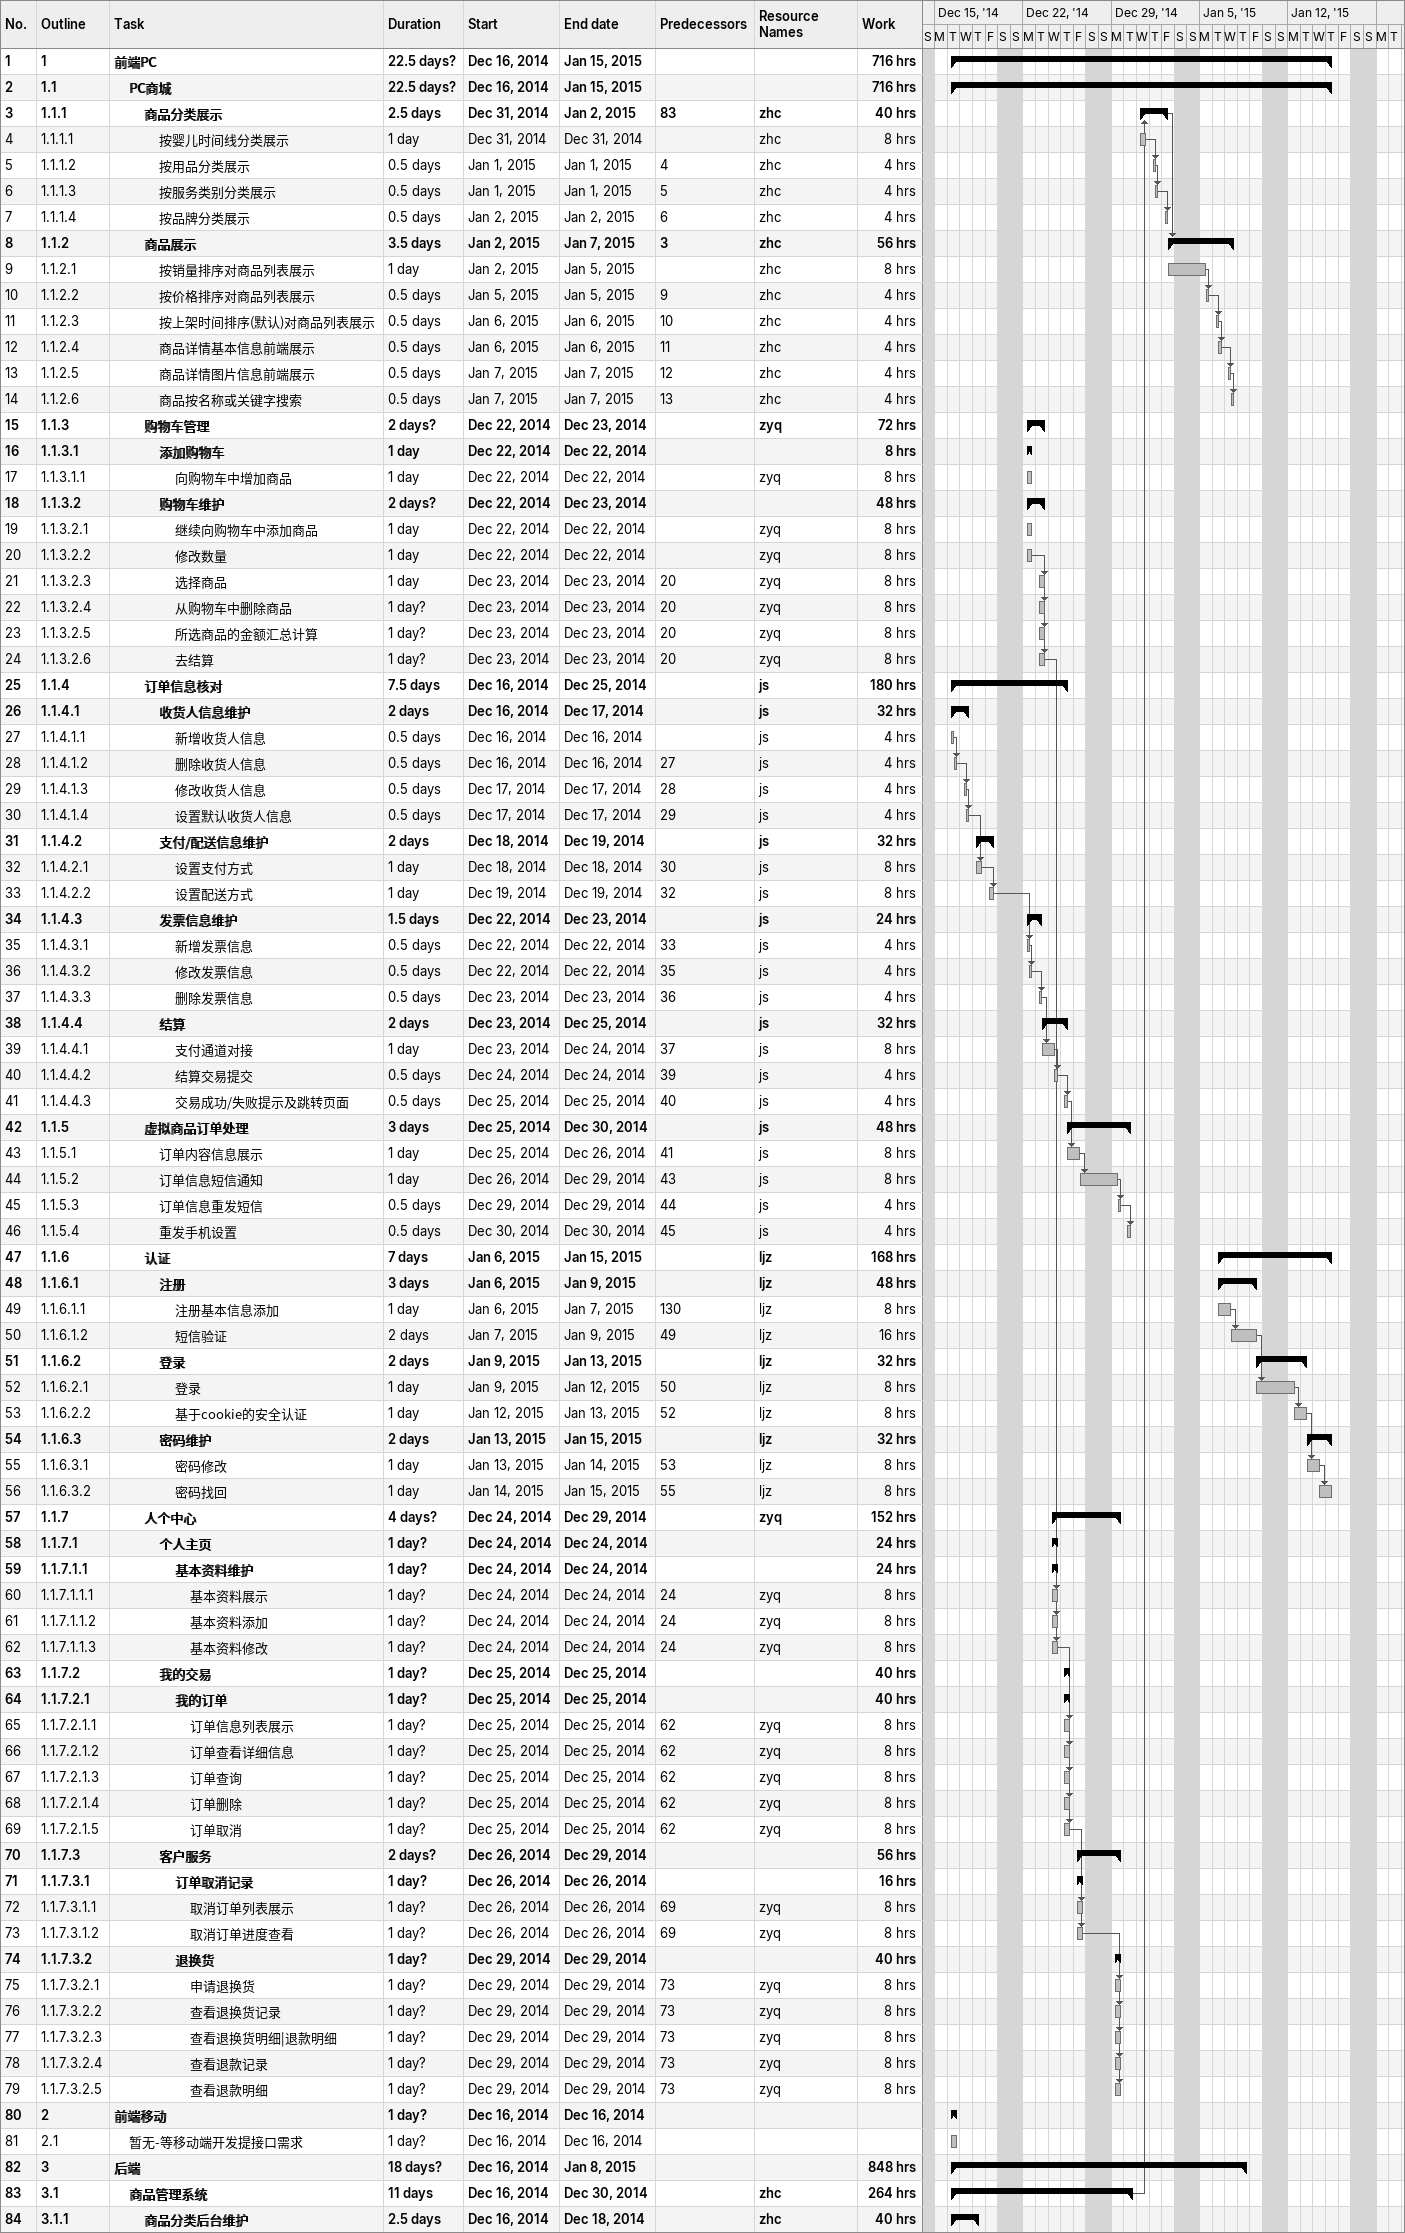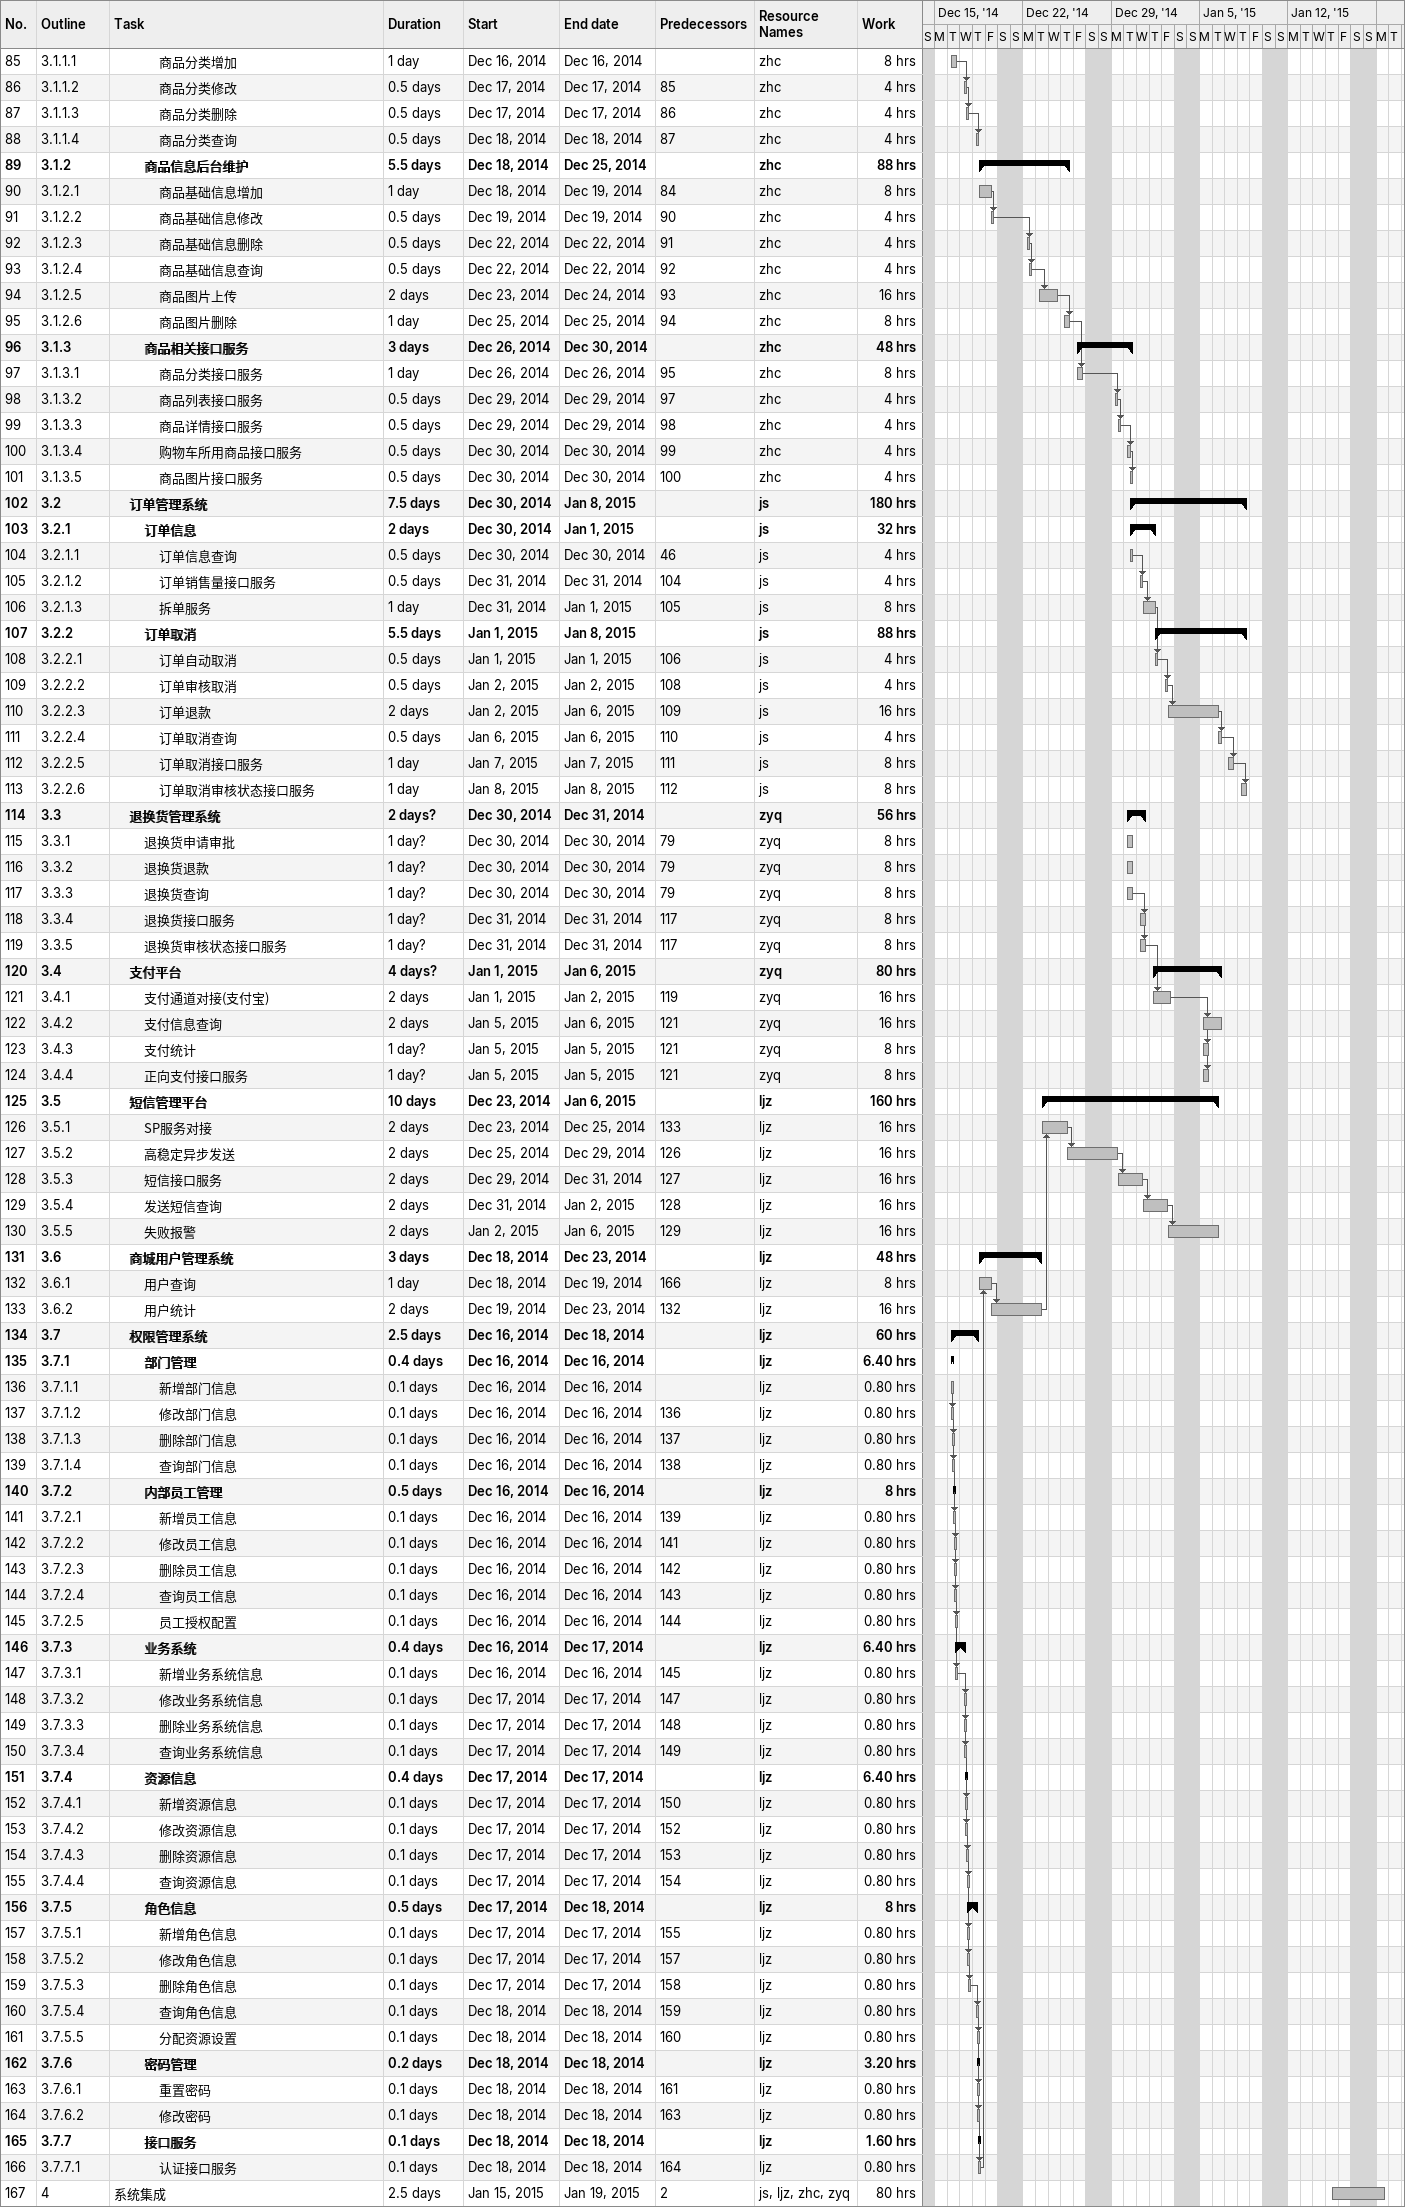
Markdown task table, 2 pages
| ID | WBS | Task | Duration | Start | Finish | Predecessors | Resources | Work (h) |
|---|---|---|---|---|---|---|---|---|
| 1 | 1 | **前端PC** | 22.5d? | 2014-12-16 | 2015-01-15 |  |  | 716 |
| 2 | 1.1 | **PC商城** | 22.5d? | 2014-12-16 | 2015-01-15 |  |  | 716 |
| 3 | 1.1.1 | **商品分类展示** | 2.5d | 2014-12-31 | 2015-01-02 | 83 | zhc | 40 |
| 4 | 1.1.1.1 | 按婴儿时间线分类展示 | 1d | 2014-12-31 | 2014-12-31 |  | zhc | 8 |
| 5 | 1.1.1.2 | 按用品分类展示 | 0.5d | 2015-01-01 | 2015-01-01 | 4 | zhc | 4 |
| 6 | 1.1.1.3 | 按服务类别分类展示 | 0.5d | 2015-01-01 | 2015-01-01 | 5 | zhc | 4 |
| 7 | 1.1.1.4 | 按品牌分类展示 | 0.5d | 2015-01-02 | 2015-01-02 | 6 | zhc | 4 |
| 8 | 1.1.2 | **商品展示** | 3.5d | 2015-01-02 | 2015-01-07 | 3 | zhc | 56 |
| 9 | 1.1.2.1 | 按销量排序对商品列表展示 | 1d | 2015-01-02 | 2015-01-05 |  | zhc | 8 |
| 10 | 1.1.2.2 | 按价格排序对商品列表展示 | 0.5d | 2015-01-05 | 2015-01-05 | 9 | zhc | 4 |
| 11 | 1.1.2.3 | 按上架时间排序(默认)对商品列表展示 | 0.5d | 2015-01-06 | 2015-01-06 | 10 | zhc | 4 |
| 12 | 1.1.2.4 | 商品详情基本信息前端展示 | 0.5d | 2015-01-06 | 2015-01-06 | 11 | zhc | 4 |
| 13 | 1.1.2.5 | 商品详情图片信息前端展示 | 0.5d | 2015-01-07 | 2015-01-07 | 12 | zhc | 4 |
| 14 | 1.1.2.6 | 商品按名称或关键字搜索 | 0.5d | 2015-01-07 | 2015-01-07 | 13 | zhc | 4 |
| 15 | 1.1.3 | **购物车管理** | 2d? | 2014-12-22 | 2014-12-23 |  | zyq | 72 |
| 16 | 1.1.3.1 | **添加购物车** | 1d | 2014-12-22 | 2014-12-22 |  |  | 8 |
| 17 | 1.1.3.1.1 | 向购物车中增加商品 | 1d | 2014-12-22 | 2014-12-22 |  | zyq | 8 |
| 18 | 1.1.3.2 | **购物车维护** | 2d? | 2014-12-22 | 2014-12-23 |  |  | 48 |
| 19 | 1.1.3.2.1 | 继续向购物车中添加商品 | 1d | 2014-12-22 | 2014-12-22 |  | zyq | 8 |
| 20 | 1.1.3.2.2 | 修改数量 | 1d | 2014-12-22 | 2014-12-22 |  | zyq | 8 |
| 21 | 1.1.3.2.3 | 选择商品 | 1d | 2014-12-23 | 2014-12-23 | 20 | zyq | 8 |
| 22 | 1.1.3.2.4 | 从购物车中删除商品 | 1d? | 2014-12-23 | 2014-12-23 | 20 | zyq | 8 |
| 23 | 1.1.3.2.5 | 所选商品的金额汇总计算 | 1d? | 2014-12-23 | 2014-12-23 | 20 | zyq | 8 |
| 24 | 1.1.3.2.6 | 去结算 | 1d? | 2014-12-23 | 2014-12-23 | 20 | zyq | 8 |
| 25 | 1.1.4 | **订单信息核对** | 7.5d | 2014-12-16 | 2014-12-25 |  | js | 180 |
| 26 | 1.1.4.1 | **收货人信息维护** | 2d | 2014-12-16 | 2014-12-17 |  | js | 32 |
| 27 | 1.1.4.1.1 | 新增收货人信息 | 0.5d | 2014-12-16 | 2014-12-16 |  | js | 4 |
| 28 | 1.1.4.1.2 | 删除收货人信息 | 0.5d | 2014-12-16 | 2014-12-16 | 27 | js | 4 |
| 29 | 1.1.4.1.3 | 修改收货人信息 | 0.5d | 2014-12-17 | 2014-12-17 | 28 | js | 4 |
| 30 | 1.1.4.1.4 | 设置默认收货人信息 | 0.5d | 2014-12-17 | 2014-12-17 | 29 | js | 4 |
| 31 | 1.1.4.2 | **支付/配送信息维护** | 2d | 2014-12-18 | 2014-12-19 |  | js | 32 |
| 32 | 1.1.4.2.1 | 设置支付方式 | 1d | 2014-12-18 | 2014-12-18 | 30 | js | 8 |
| 33 | 1.1.4.2.2 | 设置配送方式 | 1d | 2014-12-19 | 2014-12-19 | 32 | js | 8 |
| 34 | 1.1.4.3 | **发票信息维护** | 1.5d | 2014-12-22 | 2014-12-23 |  | js | 24 |
| 35 | 1.1.4.3.1 | 新增发票信息 | 0.5d | 2014-12-22 | 2014-12-22 | 33 | js | 4 |
| 36 | 1.1.4.3.2 | 修改发票信息 | 0.5d | 2014-12-22 | 2014-12-22 | 35 | js | 4 |
| 37 | 1.1.4.3.3 | 删除发票信息 | 0.5d | 2014-12-23 | 2014-12-23 | 36 | js | 4 |
| 38 | 1.1.4.4 | **结算** | 2d | 2014-12-23 | 2014-12-25 |  | js | 32 |
| 39 | 1.1.4.4.1 | 支付通道对接 | 1d | 2014-12-23 | 2014-12-24 | 37 | js | 8 |
| 40 | 1.1.4.4.2 | 结算交易提交 | 0.5d | 2014-12-24 | 2014-12-24 | 39 | js | 4 |
| 41 | 1.1.4.4.3 | 交易成功/失败提示及跳转页面 | 0.5d | 2014-12-25 | 2014-12-25 | 40 | js | 4 |
| 42 | 1.1.5 | **虚拟商品订单处理** | 3d | 2014-12-25 | 2014-12-30 |  | js | 48 |
| 43 | 1.1.5.1 | 订单内容信息展示 | 1d | 2014-12-25 | 2014-12-26 | 41 | js | 8 |
| 44 | 1.1.5.2 | 订单信息短信通知 | 1d | 2014-12-26 | 2014-12-29 | 43 | js | 8 |
| 45 | 1.1.5.3 | 订单信息重发短信 | 0.5d | 2014-12-29 | 2014-12-29 | 44 | js | 4 |
| 46 | 1.1.5.4 | 重发手机设置 | 0.5d | 2014-12-30 | 2014-12-30 | 45 | js | 4 |
| 47 | 1.1.6 | **认证** | 7d | 2015-01-06 | 2015-01-15 |  | ljz | 168 |
| 48 | 1.1.6.1 | **注册** | 3d | 2015-01-06 | 2015-01-09 |  | ljz | 48 |
| 49 | 1.1.6.1.1 | 注册基本信息添加 | 1d | 2015-01-06 | 2015-01-07 | 130 | ljz | 8 |
| 50 | 1.1.6.1.2 | 短信验证 | 2d | 2015-01-07 | 2015-01-09 | 49 | ljz | 16 |
| 51 | 1.1.6.2 | **登录** | 2d | 2015-01-09 | 2015-01-13 |  | ljz | 32 |
| 52 | 1.1.6.2.1 | 登录 | 1d | 2015-01-09 | 2015-01-12 | 50 | ljz | 8 |
| 53 | 1.1.6.2.2 | 基于cookie的安全认证 | 1d | 2015-01-12 | 2015-01-13 | 52 | ljz | 8 |
| 54 | 1.1.6.3 | **密码维护** | 2d | 2015-01-13 | 2015-01-15 |  | ljz | 32 |
| 55 | 1.1.6.3.1 | 密码修改 | 1d | 2015-01-13 | 2015-01-14 | 53 | ljz | 8 |
| 56 | 1.1.6.3.2 | 密码找回 | 1d | 2015-01-14 | 2015-01-15 | 55 | ljz | 8 |
| 57 | 1.1.7 | **人个中心** | 4d? | 2014-12-24 | 2014-12-29 |  | zyq | 152 |
| 58 | 1.1.7.1 | **个人主页** | 1d? | 2014-12-24 | 2014-12-24 |  |  | 24 |
| 59 | 1.1.7.1.1 | **基本资料维护** | 1d? | 2014-12-24 | 2014-12-24 |  |  | 24 |
| 60 | 1.1.7.1.1.1 | 基本资料展示 | 1d? | 2014-12-24 | 2014-12-24 | 24 | zyq | 8 |
| 61 | 1.1.7.1.1.2 | 基本资料添加 | 1d? | 2014-12-24 | 2014-12-24 | 24 | zyq | 8 |
| 62 | 1.1.7.1.1.3 | 基本资料修改 | 1d? | 2014-12-24 | 2014-12-24 | 24 | zyq | 8 |
| 63 | 1.1.7.2 | **我的交易** | 1d? | 2014-12-25 | 2014-12-25 |  |  | 40 |
| 64 | 1.1.7.2.1 | **我的订单** | 1d? | 2014-12-25 | 2014-12-25 |  |  | 40 |
| 65 | 1.1.7.2.1.1 | 订单信息列表展示 | 1d? | 2014-12-25 | 2014-12-25 | 62 | zyq | 8 |
| 66 | 1.1.7.2.1.2 | 订单查看详细信息 | 1d? | 2014-12-25 | 2014-12-25 | 62 | zyq | 8 |
| 67 | 1.1.7.2.1.3 | 订单查询 | 1d? | 2014-12-25 | 2014-12-25 | 62 | zyq | 8 |
| 68 | 1.1.7.2.1.4 | 订单删除 | 1d? | 2014-12-25 | 2014-12-25 | 62 | zyq | 8 |
| 69 | 1.1.7.2.1.5 | 订单取消 | 1d? | 2014-12-25 | 2014-12-25 | 62 | zyq | 8 |
| 70 | 1.1.7.3 | **客户服务** | 2d? | 2014-12-26 | 2014-12-29 |  |  | 56 |
| 71 | 1.1.7.3.1 | **订单取消记录** | 1d? | 2014-12-26 | 2014-12-26 |  |  | 16 |
| 72 | 1.1.7.3.1.1 | 取消订单列表展示 | 1d? | 2014-12-26 | 2014-12-26 | 69 | zyq | 8 |
| 73 | 1.1.7.3.1.2 | 取消订单进度查看 | 1d? | 2014-12-26 | 2014-12-26 | 69 | zyq | 8 |
| 74 | 1.1.7.3.2 | **退换货** | 1d? | 2014-12-29 | 2014-12-29 |  |  | 40 |
| 75 | 1.1.7.3.2.1 | 申请退换货 | 1d? | 2014-12-29 | 2014-12-29 | 73 | zyq | 8 |
| 76 | 1.1.7.3.2.2 | 查看退换货记录 | 1d? | 2014-12-29 | 2014-12-29 | 73 | zyq | 8 |
| 77 | 1.1.7.3.2.3 | 查看退换货明细\|退款明细 | 1d? | 2014-12-29 | 2014-12-29 | 73 | zyq | 8 |
| 78 | 1.1.7.3.2.4 | 查看退款记录 | 1d? | 2014-12-29 | 2014-12-29 | 73 | zyq | 8 |
| 79 | 1.1.7.3.2.5 | 查看退款明细 | 1d? | 2014-12-29 | 2014-12-29 | 73 | zyq | 8 |
| 80 | 2 | **前端移动** | 1d? | 2014-12-16 | 2014-12-16 |  |  |  |
| 81 | 2.1 | 暂无-等移动端开发提接口需求 | 1d? | 2014-12-16 | 2014-12-16 |  |  |  |
| 82 | 3 | **后端** | 18d? | 2014-12-16 | 2015-01-08 |  |  | 848 |
| 83 | 3.1 | **商品管理系统** | 11d | 2014-12-16 | 2014-12-30 |  | zhc | 264 |
| 84 | 3.1.1 | **商品分类后台维护** | 2.5d | 2014-12-16 | 2014-12-18 |  | zhc | 40 |
| 85 | 3.1.1.1 | 商品分类增加 | 1d | 2014-12-16 | 2014-12-16 |  | zhc | 8 |
| 86 | 3.1.1.2 | 商品分类修改 | 0.5d | 2014-12-17 | 2014-12-17 | 85 | zhc | 4 |
| 87 | 3.1.1.3 | 商品分类删除 | 0.5d | 2014-12-17 | 2014-12-17 | 86 | zhc | 4 |
| 88 | 3.1.1.4 | 商品分类查询 | 0.5d | 2014-12-18 | 2014-12-18 | 87 | zhc | 4 |
| 89 | 3.1.2 | **商品信息后台维护** | 5.5d | 2014-12-18 | 2014-12-25 |  | zhc | 88 |
| 90 | 3.1.2.1 | 商品基础信息增加 | 1d | 2014-12-18 | 2014-12-19 | 84 | zhc | 8 |
| 91 | 3.1.2.2 | 商品基础信息修改 | 0.5d | 2014-12-19 | 2014-12-19 | 90 | zhc | 4 |
| 92 | 3.1.2.3 | 商品基础信息删除 | 0.5d | 2014-12-22 | 2014-12-22 | 91 | zhc | 4 |
| 93 | 3.1.2.4 | 商品基础信息查询 | 0.5d | 2014-12-22 | 2014-12-22 | 92 | zhc | 4 |
| 94 | 3.1.2.5 | 商品图片上传 | 2d | 2014-12-23 | 2014-12-24 | 93 | zhc | 16 |
| 95 | 3.1.2.6 | 商品图片删除 | 1d | 2014-12-25 | 2014-12-25 | 94 | zhc | 8 |
| 96 | 3.1.3 | **商品相关接口服务** | 3d | 2014-12-26 | 2014-12-30 |  | zhc | 48 |
| 97 | 3.1.3.1 | 商品分类接口服务 | 1d | 2014-12-26 | 2014-12-26 | 95 | zhc | 8 |
| 98 | 3.1.3.2 | 商品列表接口服务 | 0.5d | 2014-12-29 | 2014-12-29 | 97 | zhc | 4 |
| 99 | 3.1.3.3 | 商品详情接口服务 | 0.5d | 2014-12-29 | 2014-12-29 | 98 | zhc | 4 |
| 100 | 3.1.3.4 | 购物车所用商品接口服务 | 0.5d | 2014-12-30 | 2014-12-30 | 99 | zhc | 4 |
| 101 | 3.1.3.5 | 商品图片接口服务 | 0.5d | 2014-12-30 | 2014-12-30 | 100 | zhc | 4 |
| 102 | 3.2 | **订单管理系统** | 7.5d | 2014-12-30 | 2015-01-08 |  | js | 180 |
| 103 | 3.2.1 | **订单信息** | 2d | 2014-12-30 | 2015-01-01 |  | js | 32 |
| 104 | 3.2.1.1 | 订单信息查询 | 0.5d | 2014-12-30 | 2014-12-30 | 46 | js | 4 |
| 105 | 3.2.1.2 | 订单销售量接口服务 | 0.5d | 2014-12-31 | 2014-12-31 | 104 | js | 4 |
| 106 | 3.2.1.3 | 拆单服务 | 1d | 2014-12-31 | 2015-01-01 | 105 | js | 8 |
| 107 | 3.2.2 | **订单取消** | 5.5d | 2015-01-01 | 2015-01-08 |  | js | 88 |
| 108 | 3.2.2.1 | 订单自动取消 | 0.5d | 2015-01-01 | 2015-01-01 | 106 | js | 4 |
| 109 | 3.2.2.2 | 订单审核取消 | 0.5d | 2015-01-02 | 2015-01-02 | 108 | js | 4 |
| 110 | 3.2.2.3 | 订单退款 | 2d | 2015-01-02 | 2015-01-06 | 109 | js | 16 |
| 111 | 3.2.2.4 | 订单取消查询 | 0.5d | 2015-01-06 | 2015-01-06 | 110 | js | 4 |
| 112 | 3.2.2.5 | 订单取消接口服务 | 1d | 2015-01-07 | 2015-01-07 | 111 | js | 8 |
| 113 | 3.2.2.6 | 订单取消审核状态接口服务 | 1d | 2015-01-08 | 2015-01-08 | 112 | js | 8 |
| 114 | 3.3 | **退换货管理系统** | 2d? | 2014-12-30 | 2014-12-31 |  | zyq | 56 |
| 115 | 3.3.1 | 退换货申请审批 | 1d? | 2014-12-30 | 2014-12-30 | 79 | zyq | 8 |
| 116 | 3.3.2 | 退换货退款 | 1d? | 2014-12-30 | 2014-12-30 | 79 | zyq | 8 |
| 117 | 3.3.3 | 退换货查询 | 1d? | 2014-12-30 | 2014-12-30 | 79 | zyq | 8 |
| 118 | 3.3.4 | 退换货接口服务 | 1d? | 2014-12-31 | 2014-12-31 | 117 | zyq | 8 |
| 119 | 3.3.5 | 退换货审核状态接口服务 | 1d? | 2014-12-31 | 2014-12-31 | 117 | zyq | 8 |
| 120 | 3.4 | **支付平台** | 4d? | 2015-01-01 | 2015-01-06 |  | zyq | 80 |
| 121 | 3.4.1 | 支付通道对接(支付宝) | 2d | 2015-01-01 | 2015-01-02 | 119 | zyq | 16 |
| 122 | 3.4.2 | 支付信息查询 | 2d | 2015-01-05 | 2015-01-06 | 121 | zyq | 16 |
| 123 | 3.4.3 | 支付统计 | 1d? | 2015-01-05 | 2015-01-05 | 121 | zyq | 8 |
| 124 | 3.4.4 | 正向支付接口服务 | 1d? | 2015-01-05 | 2015-01-05 | 121 | zyq | 8 |
| 125 | 3.5 | **短信管理平台** | 10d | 2014-12-23 | 2015-01-06 |  | ljz | 160 |
| 126 | 3.5.1 | SP服务对接 | 2d | 2014-12-23 | 2014-12-25 | 133 | ljz | 16 |
| 127 | 3.5.2 | 高稳定异步发送 | 2d | 2014-12-25 | 2014-12-29 | 126 | ljz | 16 |
| 128 | 3.5.3 | 短信接口服务 | 2d | 2014-12-29 | 2014-12-31 | 127 | ljz | 16 |
| 129 | 3.5.4 | 发送短信查询 | 2d | 2014-12-31 | 2015-01-02 | 128 | ljz | 16 |
| 130 | 3.5.5 | 失败报警 | 2d | 2015-01-02 | 2015-01-06 | 129 | ljz | 16 |
| 131 | 3.6 | **商城用户管理系统** | 3d | 2014-12-18 | 2014-12-23 |  | ljz | 48 |
| 132 | 3.6.1 | 用户查询 | 1d | 2014-12-18 | 2014-12-19 | 166 | ljz | 8 |
| 133 | 3.6.2 | 用户统计 | 2d | 2014-12-19 | 2014-12-23 | 132 | ljz | 16 |
| 134 | 3.7 | **权限管理系统** | 2.5d | 2014-12-16 | 2014-12-18 |  | ljz | 60 |
| 135 | 3.7.1 | **部门管理** | 0.4d | 2014-12-16 | 2014-12-16 |  | ljz | 6.40 |
| 136 | 3.7.1.1 | 新增部门信息 | 0.1d | 2014-12-16 | 2014-12-16 |  | ljz | 0.80 |
| 137 | 3.7.1.2 | 修改部门信息 | 0.1d | 2014-12-16 | 2014-12-16 | 136 | ljz | 0.80 |
| 138 | 3.7.1.3 | 删除部门信息 | 0.1d | 2014-12-16 | 2014-12-16 | 137 | ljz | 0.80 |
| 139 | 3.7.1.4 | 查询部门信息 | 0.1d | 2014-12-16 | 2014-12-16 | 138 | ljz | 0.80 |
| 140 | 3.7.2 | **内部员工管理** | 0.5d | 2014-12-16 | 2014-12-16 |  | ljz | 8 |
| 141 | 3.7.2.1 | 新增员工信息 | 0.1d | 2014-12-16 | 2014-12-16 | 139 | ljz | 0.80 |
| 142 | 3.7.2.2 | 修改员工信息 | 0.1d | 2014-12-16 | 2014-12-16 | 141 | ljz | 0.80 |
| 143 | 3.7.2.3 | 删除员工信息 | 0.1d | 2014-12-16 | 2014-12-16 | 142 | ljz | 0.80 |
| 144 | 3.7.2.4 | 查询员工信息 | 0.1d | 2014-12-16 | 2014-12-16 | 143 | ljz | 0.80 |
| 145 | 3.7.2.5 | 员工授权配置 | 0.1d | 2014-12-16 | 2014-12-16 | 144 | ljz | 0.80 |
| 146 | 3.7.3 | **业务系统** | 0.4d | 2014-12-16 | 2014-12-17 |  | ljz | 6.40 |
| 147 | 3.7.3.1 | 新增业务系统信息 | 0.1d | 2014-12-16 | 2014-12-16 | 145 | ljz | 0.80 |
| 148 | 3.7.3.2 | 修改业务系统信息 | 0.1d | 2014-12-17 | 2014-12-17 | 147 | ljz | 0.80 |
| 149 | 3.7.3.3 | 删除业务系统信息 | 0.1d | 2014-12-17 | 2014-12-17 | 148 | ljz | 0.80 |
| 150 | 3.7.3.4 | 查询业务系统信息 | 0.1d | 2014-12-17 | 2014-12-17 | 149 | ljz | 0.80 |
| 151 | 3.7.4 | **资源信息** | 0.4d | 2014-12-17 | 2014-12-17 |  | ljz | 6.40 |
| 152 | 3.7.4.1 | 新增资源信息 | 0.1d | 2014-12-17 | 2014-12-17 | 150 | ljz | 0.80 |
| 153 | 3.7.4.2 | 修改资源信息 | 0.1d | 2014-12-17 | 2014-12-17 | 152 | ljz | 0.80 |
| 154 | 3.7.4.3 | 删除资源信息 | 0.1d | 2014-12-17 | 2014-12-17 | 153 | ljz | 0.80 |
| 155 | 3.7.4.4 | 查询资源信息 | 0.1d | 2014-12-17 | 2014-12-17 | 154 | ljz | 0.80 |
| 156 | 3.7.5 | **角色信息** | 0.5d | 2014-12-17 | 2014-12-18 |  | ljz | 8 |
| 157 | 3.7.5.1 | 新增角色信息 | 0.1d | 2014-12-17 | 2014-12-17 | 155 | ljz | 0.80 |
| 158 | 3.7.5.2 | 修改角色信息 | 0.1d | 2014-12-17 | 2014-12-17 | 157 | ljz | 0.80 |
| 159 | 3.7.5.3 | 删除角色信息 | 0.1d | 2014-12-17 | 2014-12-17 | 158 | ljz | 0.80 |
| 160 | 3.7.5.4 | 查询角色信息 | 0.1d | 2014-12-18 | 2014-12-18 | 159 | ljz | 0.80 |
| 161 | 3.7.5.5 | 分配资源设置 | 0.1d | 2014-12-18 | 2014-12-18 | 160 | ljz | 0.80 |
| 162 | 3.7.6 | **密码管理** | 0.2d | 2014-12-18 | 2014-12-18 |  | ljz | 3.20 |
| 163 | 3.7.6.1 | 重置密码 | 0.1d | 2014-12-18 | 2014-12-18 | 161 | ljz | 0.80 |
| 164 | 3.7.6.2 | 修改密码 | 0.1d | 2014-12-18 | 2014-12-18 | 163 | ljz | 0.80 |
| 165 | 3.7.7 | **接口服务** | 0.1d | 2014-12-18 | 2014-12-18 |  | ljz | 1.60 |
| 166 | 3.7.7.1 | 认证接口服务 | 0.1d | 2014-12-18 | 2014-12-18 | 164 | ljz | 0.80 |
| 167 | 4 | 系统集成 | 2.5d | 2015-01-15 | 2015-01-19 | 2 | js, ljz, zhc, zyq | 80 |
